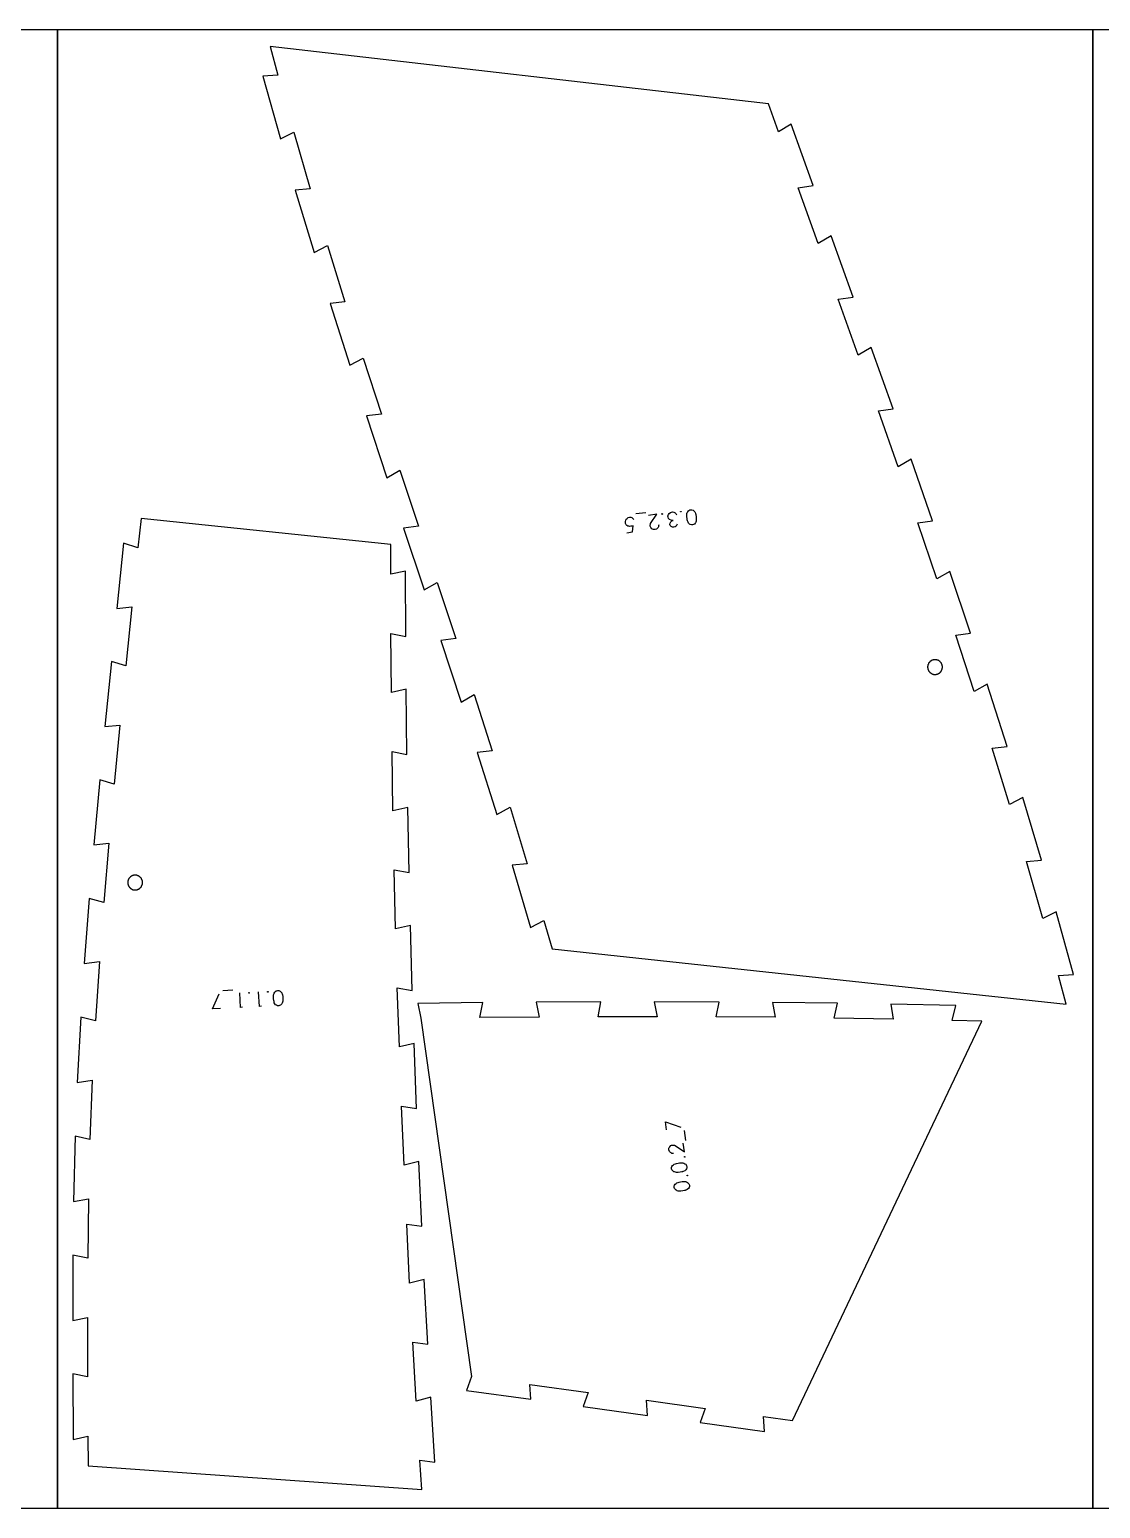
# Model space of a CAD drawing. Header units: millimetres. Extents: x 0 to 7990, y -3000 to -2000.
# Drawn here: x 4181 to 4905, y -3000 to -2000 of the extents above; entities that cross this region are included whole.
import ezdxf

# ---------------------------------------------------------------- set-up
doc = ezdxf.new("R2010")
doc.units = ezdxf.units.MM
doc.header["$MEASUREMENT"] = 0
for name, color, linetype, true_color in [('Default', 18, 'Continuous', 0x000000), ('nest$l_engrave_text', 5, 'Continuous', 0x0000ff), ('nest$l_inner_cut', 3, 'Continuous', 0x00ff00), ('nest$l_outer_cut', 1, 'Continuous', 0xff0000)]:
    doc.layers.add(name, color=color, linetype=linetype, true_color=true_color)

msp = doc.modelspace()

# ---------------------------------------------------------------- linework, layer by layer
at = {"layer": 'Default'}
for points in [[(3500, -3000), (3500, -2000), (4200, -2000), (4200, -3000)], [(4200, -3000), (4200, -2000), (4900, -2000), (4900, -3000)], [(4900, -3000), (4900, -2000), (5600, -2000), (5600, -3000)]]:
    msp.add_lwpolyline(points, close=True, dxfattribs=at)
at = {"layer": 'nest$l_engrave_text'}
for points in [[(4585, -2340.2), (4588.7, -2339.7), (4589.1, -2335.5), (4588.5, -2335.7), (4587.6, -2335.9), (4586.8, -2336), (4586.2, -2335.9), (4585.5, -2335.7), (4585, -2335.4), (4584.5, -2334.9), (4584.1, -2334.1), (4584, -2333.4), (4584, -2332.6), (4584.2, -2331.8), (4584.5, -2331.1), (4585.1, -2330.5), (4585.8, -2330), (4586.6, -2329.7), (4587.5, -2329.8), (4588.3, -2330), (4589, -2330.5), (4589.3, -2330.9), (4589.6, -2331.2), (4589.7, -2331.3)], [(4597.8, -2326.7), (4591.1, -2327.5)], [(4606.5, -2335), (4606.4, -2335.5), (4606.3, -2336.2), (4606, -2336.7), (4605.7, -2337.2), (4604.9, -2337.8), (4604, -2338.1), (4603.4, -2338.1), (4602.9, -2338.1), (4602.3, -2337.9), (4601.8, -2337.6), (4601.1, -2336.8), (4600.8, -2336.2), (4600.7, -2335.8), (4600.7, -2334.8), (4600.8, -2334.5), (4600.8, -2334.3), (4601, -2333.9), (4605.3, -2327.7), (4599.6, -2328.5)], [(4619, -2334.4), (4618.6, -2335.3), (4618.2, -2335.8), (4617.5, -2336.3), (4616.7, -2336.5), (4615.8, -2336.5), (4614.9, -2336.1), (4614.3, -2335.4), (4614, -2334.6), (4614.1, -2333.7), (4614.6, -2332.9), (4615.3, -2332.3), (4616.2, -2332), (4614.8, -2331.8), (4613.7, -2331.3), (4613.1, -2330.7), (4612.8, -2329.8), (4612.7, -2329.1), (4612.8, -2328.4), (4613.1, -2327.8), (4613.5, -2327.3), (4614.5, -2326.6), (4615.9, -2326.2), (4616.7, -2326.3), (4617.5, -2326.7), (4618, -2327.2), (4618.6, -2328.1)], [(4318.5, -2649.6), (4311.8, -2650)], [(4310.2, -2661.9), (4304.6, -2662.2), (4309.3, -2652.1)], [(4325.1, -2661.1), (4323.7, -2661.2), (4323.1, -2651.4)], [(4337.8, -2660.4), (4336.4, -2660.5), (4335.9, -2650.7)], [(4611.8, -2744), (4611, -2738.5), (4621.4, -2742.2)], [(4624.7, -2751.3), (4623.8, -2744.5)], [(4616.5, -2760.1), (4616, -2760), (4615.3, -2759.9), (4614.8, -2759.6), (4614.4, -2759.3), (4613.8, -2758.6), (4613.4, -2757.6), (4613.4, -2757.1), (4613.4, -2756.5), (4613.6, -2756), (4613.9, -2755.5), (4614.7, -2754.7), (4615.2, -2754.4), (4615.7, -2754.3), (4616.7, -2754.3), (4617, -2754.4), (4617.1, -2754.4), (4617.5, -2754.6), (4623.8, -2758.8), (4623, -2753)]]:
    msp.add_lwpolyline(points, dxfattribs=at)
for points in [[(4608.8, -2327.8), (4608.7, -2327.7), (4608.6, -2327.6), (4608.6, -2327.4), (4608.8, -2327.3), (4609, -2327.4), (4609, -2327.5), (4609, -2327.7)], [(4621.5, -2326.2), (4621.3, -2326.2), (4621.3, -2326), (4621.3, -2325.9), (4621.5, -2325.8), (4621.6, -2325.8), (4621.7, -2326), (4621.7, -2326.1)], [(4629.7, -2325), (4630.3, -2325.4), (4630.9, -2326.1), (4631.3, -2327.1), (4631.4, -2327.2), (4631.4, -2327.4), (4631.5, -2327.7), (4631.6, -2328.1), (4631.8, -2329.3), (4631.9, -2330.6), (4631.9, -2331.1), (4631.9, -2331.4), (4631.9, -2331.7), (4631.9, -2331.8), (4631.8, -2332.4), (4631.6, -2333), (4631.4, -2333.5), (4631.2, -2333.8), (4630.7, -2334.4), (4630.1, -2334.7), (4629.4, -2334.9), (4628.6, -2335), (4627.8, -2334.7), (4627.2, -2334.4), (4626.7, -2333.7), (4626.3, -2333.1), (4626, -2332.3), (4625.8, -2331.6), (4625.6, -2330.5), (4625.5, -2329.5), (4625.5, -2328.7), (4625.5, -2327.9), (4625.5, -2327.3), (4625.7, -2326.6), (4626.1, -2326), (4626.5, -2325.5), (4626.9, -2325.1), (4627.5, -2324.8), (4628.1, -2324.7), (4628.9, -2324.7)], [(4350.4, -2650.2), (4351, -2650.7), (4351.6, -2651.4), (4351.9, -2652.4), (4352, -2652.5), (4352, -2652.7), (4352.1, -2653), (4352.2, -2653.4), (4352.3, -2654.7), (4352.3, -2655.9), (4352.2, -2656.4), (4352.2, -2656.8), (4352.2, -2657), (4352.2, -2657.1), (4352, -2657.7), (4351.8, -2658.3), (4351.5, -2658.8), (4351.4, -2659.1), (4350.8, -2659.6), (4350.1, -2659.9), (4349.5, -2660.1), (4348.6, -2660.1), (4347.9, -2659.8), (4347.4, -2659.4), (4346.8, -2658.7), (4346.5, -2658.1), (4346.3, -2657.2), (4346.1, -2656.5), (4346, -2655.5), (4345.9, -2654.5), (4345.9, -2653.6), (4346, -2652.8), (4346.1, -2652.2), (4346.4, -2651.5), (4346.8, -2650.9), (4347.3, -2650.4), (4347.7, -2650.1), (4348.3, -2649.9), (4348.9, -2649.8), (4349.6, -2649.8)], [(4329.5, -2651.5), (4329.3, -2651.5), (4329.2, -2651.3), (4329.3, -2651.1), (4329.4, -2651.1), (4329.6, -2651.1), (4329.7, -2651.3), (4329.6, -2651.5)], [(4342.2, -2650.9), (4342, -2650.8), (4342, -2650.6), (4342, -2650.5), (4342.2, -2650.4), (4342.4, -2650.5), (4342.4, -2650.6), (4342.4, -2650.8)], [(4625.2, -2770.4), (4624.8, -2771.1), (4624.1, -2771.7), (4623.1, -2772.1), (4623, -2772.2), (4622.8, -2772.2), (4622.5, -2772.3), (4622.1, -2772.4), (4620.9, -2772.7), (4619.6, -2772.8), (4619.1, -2772.8), (4618.8, -2772.8), (4618.5, -2772.8), (4618.4, -2772.8), (4617.8, -2772.7), (4617.2, -2772.5), (4616.7, -2772.3), (4616.4, -2772.2), (4615.8, -2771.6), (4615.4, -2771), (4615.2, -2770.3), (4615.2, -2769.5), (4615.4, -2768.8), (4615.8, -2768.2), (4616.4, -2767.6), (4617, -2767.3), (4617.8, -2766.9), (4618.5, -2766.7), (4619.6, -2766.5), (4620.5, -2766.3), (4621.4, -2766.3), (4622.2, -2766.3), (4622.8, -2766.4), (4623.5, -2766.6), (4624.1, -2766.9), (4624.7, -2767.3), (4625, -2767.7), (4625.3, -2768.3), (4625.5, -2768.9), (4625.5, -2769.6)], [(4623.8, -2762.3), (4623.8, -2762.2), (4624, -2762.1), (4624.2, -2762.1), (4624.3, -2762.3), (4624.2, -2762.4), (4624.1, -2762.5), (4623.9, -2762.5)], [(4627, -2783.1), (4626.5, -2783.7), (4625.8, -2784.3), (4624.9, -2784.8), (4624.8, -2784.8), (4624.6, -2784.9), (4624.3, -2785), (4623.9, -2785.1), (4622.7, -2785.3), (4621.4, -2785.4), (4620.9, -2785.4), (4620.6, -2785.4), (4620.3, -2785.4), (4620.2, -2785.4), (4619.6, -2785.4), (4619, -2785.2), (4618.5, -2784.9), (4618.2, -2784.8), (4617.6, -2784.2), (4617.2, -2783.7), (4617, -2783), (4617, -2782.2), (4617.2, -2781.4), (4617.5, -2780.8), (4618.2, -2780.2), (4618.8, -2779.9), (4619.6, -2779.5), (4620.3, -2779.3), (4621.3, -2779.1), (4622.3, -2779), (4623.1, -2778.9), (4624, -2778.9), (4624.6, -2779), (4625.3, -2779.2), (4625.9, -2779.6), (4626.4, -2780), (4626.8, -2780.4), (4627.1, -2780.9), (4627.3, -2781.5), (4627.2, -2782.3)], [(4625.6, -2775), (4625.6, -2774.8), (4625.8, -2774.7), (4625.9, -2774.7), (4626, -2774.9), (4626, -2775.1), (4625.8, -2775.2), (4625.7, -2775.1)]]:
    msp.add_lwpolyline(points, close=True, dxfattribs=at)
at = {"layer": 'nest$l_inner_cut'}
for points in [[(4788.4, -2431.7), (4788.4, -2431.8), (4788.4, -2432), (4788.5, -2432.2), (4788.5, -2432.3), (4788.5, -2432.5), (4788.6, -2432.7), (4788.7, -2432.8), (4788.7, -2433), (4788.8, -2433.2), (4788.9, -2433.3), (4788.9, -2433.5), (4789, -2433.6), (4789.1, -2433.8), (4789.2, -2433.9), (4789.3, -2434.1), (4789.4, -2434.2), (4789.5, -2434.3), (4789.7, -2434.5), (4789.8, -2434.6), (4789.9, -2434.7), (4790, -2434.8), (4790.2, -2434.9), (4790.3, -2435), (4790.4, -2435.1), (4790.6, -2435.2), (4790.7, -2435.3), (4790.9, -2435.4), (4791, -2435.5), (4791.2, -2435.6), (4791.3, -2435.6), (4791.5, -2435.7), (4791.7, -2435.8), (4791.8, -2435.8), (4792, -2435.9), (4792.2, -2435.9), (4792.3, -2436), (4792.5, -2436), (4792.7, -2436), (4792.9, -2436), (4793, -2436), (4793.2, -2436.1), (4793.4, -2436.1), (4793.5, -2436.1), (4793.7, -2436), (4793.9, -2436), (4794.1, -2436), (4794.2, -2436), (4794.4, -2435.9), (4794.6, -2435.9), (4794.7, -2435.9), (4794.9, -2435.8), (4795.1, -2435.7), (4795.2, -2435.7), (4795.4, -2435.6), (4795.5, -2435.5), (4795.7, -2435.5), (4795.9, -2435.4), (4796, -2435.3), (4796.1, -2435.2), (4796.3, -2435.1), (4796.4, -2435), (4796.6, -2434.9), (4796.7, -2434.8), (4796.8, -2434.6), (4796.9, -2434.5), (4797.1, -2434.4), (4797.2, -2434.3), (4797.3, -2434.1), (4797.4, -2434), (4797.5, -2433.8), (4797.6, -2433.7), (4797.7, -2433.5), (4797.7, -2433.4), (4797.8, -2433.2), (4797.9, -2433.1), (4798, -2432.9), (4798, -2432.8), (4798.1, -2432.6), (4798.1, -2432.4), (4798.2, -2432.3), (4798.2, -2432.1), (4798.2, -2431.9), (4798.3, -2431.7), (4798.3, -2431.6), (4798.3, -2431.4), (4798.3, -2431.2), (4798.3, -2431.1), (4798.3, -2430.9), (4798.3, -2430.7), (4798.3, -2430.5), (4798.3, -2430.4), (4798.2, -2430.2), (4798.2, -2430), (4798.2, -2429.8), (4798.1, -2429.7), (4798.1, -2429.5), (4798, -2429.4), (4798, -2429.2), (4797.9, -2429), (4797.8, -2428.9), (4797.7, -2428.7), (4797.7, -2428.6), (4797.6, -2428.4), (4797.5, -2428.3), (4797.4, -2428.1), (4797.3, -2428), (4797.2, -2427.9), (4797.1, -2427.7), (4796.9, -2427.6), (4796.8, -2427.5), (4796.7, -2427.4), (4796.6, -2427.2), (4796.4, -2427.1), (4796.3, -2427), (4796.1, -2426.9), (4796, -2426.8), (4795.8, -2426.7), (4795.7, -2426.7), (4795.5, -2426.6), (4795.4, -2426.5), (4795.2, -2426.4), (4795.1, -2426.4), (4794.9, -2426.3), (4794.7, -2426.3), (4794.6, -2426.2), (4794.4, -2426.2), (4794.2, -2426.1), (4794.1, -2426.1), (4793.9, -2426.1), (4793.7, -2426.1), (4793.5, -2426.1), (4793.4, -2426.1), (4793.2, -2426.1), (4793, -2426.1), (4792.8, -2426.1), (4792.7, -2426.1), (4792.5, -2426.1), (4792.3, -2426.2), (4792.2, -2426.2), (4792, -2426.2), (4791.8, -2426.3), (4791.7, -2426.3), (4791.5, -2426.4), (4791.3, -2426.5), (4791.2, -2426.5), (4791, -2426.6), (4790.9, -2426.7), (4790.7, -2426.8), (4790.6, -2426.9), (4790.4, -2427), (4790.3, -2427.1), (4790.2, -2427.2), (4790, -2427.3), (4789.9, -2427.4), (4789.8, -2427.5), (4789.7, -2427.7), (4789.5, -2427.8), (4789.4, -2427.9), (4789.3, -2428.1), (4789.2, -2428.2), (4789.1, -2428.3), (4789, -2428.5), (4788.9, -2428.6), (4788.9, -2428.8), (4788.8, -2429), (4788.7, -2429.1), (4788.7, -2429.3), (4788.6, -2429.4), (4788.5, -2429.6), (4788.5, -2429.8), (4788.4, -2429.9), (4788.4, -2430.1), (4788.4, -2430.3), (4788.4, -2430.5), (4788.3, -2430.6), (4788.3, -2430.8), (4788.3, -2431), (4788.3, -2431.1), (4788.3, -2431.3), (4788.3, -2431.5)], [(4247.4, -2577), (4247.4, -2577.2), (4247.4, -2577.4), (4247.5, -2577.6), (4247.5, -2577.7), (4247.5, -2577.9), (4247.6, -2578.1), (4247.6, -2578.2), (4247.7, -2578.4), (4247.7, -2578.6), (4247.8, -2578.7), (4247.9, -2578.9), (4247.9, -2579), (4248, -2579.2), (4248.1, -2579.3), (4248.2, -2579.5), (4248.3, -2579.6), (4248.4, -2579.8), (4248.5, -2579.9), (4248.6, -2580), (4248.7, -2580.2), (4248.9, -2580.3), (4249, -2580.4), (4249.1, -2580.5), (4249.2, -2580.7), (4249.4, -2580.8), (4249.5, -2580.9), (4249.7, -2581), (4249.8, -2581.1), (4250, -2581.1), (4250.1, -2581.2), (4250.3, -2581.3), (4250.4, -2581.4), (4250.6, -2581.4), (4250.7, -2581.5), (4250.9, -2581.6), (4251.1, -2581.6), (4251.2, -2581.6), (4251.4, -2581.7), (4251.6, -2581.7), (4251.8, -2581.7), (4251.9, -2581.8), (4252.1, -2581.8), (4252.3, -2581.8), (4252.4, -2581.8), (4252.6, -2581.8), (4252.8, -2581.8), (4253, -2581.8), (4253.1, -2581.7), (4253.3, -2581.7), (4253.5, -2581.7), (4253.6, -2581.6), (4253.8, -2581.6), (4254, -2581.5), (4254.1, -2581.5), (4254.3, -2581.4), (4254.5, -2581.3), (4254.6, -2581.3), (4254.8, -2581.2), (4254.9, -2581.1), (4255.1, -2581), (4255.2, -2580.9), (4255.4, -2580.8), (4255.5, -2580.7), (4255.6, -2580.6), (4255.8, -2580.5), (4255.9, -2580.4), (4256, -2580.2), (4256.1, -2580.1), (4256.2, -2580), (4256.4, -2579.8), (4256.5, -2579.7), (4256.6, -2579.6), (4256.7, -2579.4), (4256.7, -2579.3), (4256.8, -2579.1), (4256.9, -2579), (4257, -2578.8), (4257, -2578.6), (4257.1, -2578.5), (4257.2, -2578.3), (4257.2, -2578.2), (4257.3, -2578), (4257.3, -2577.8), (4257.3, -2577.6), (4257.4, -2577.5), (4257.4, -2577.3), (4257.4, -2577.1), (4257.4, -2577), (4257.4, -2576.8), (4257.4, -2576.6), (4257.4, -2576.4), (4257.4, -2576.3), (4257.4, -2576.1), (4257.3, -2575.9), (4257.3, -2575.7), (4257.3, -2575.6), (4257.2, -2575.4), (4257.2, -2575.2), (4257.1, -2575.1), (4257, -2574.9), (4257, -2574.8), (4256.9, -2574.6), (4256.8, -2574.4), (4256.7, -2574.3), (4256.7, -2574.1), (4256.6, -2574), (4256.5, -2573.9), (4256.4, -2573.7), (4256.2, -2573.6), (4256.1, -2573.5), (4256, -2573.3), (4255.9, -2573.2), (4255.8, -2573.1), (4255.6, -2573), (4255.5, -2572.9), (4255.4, -2572.8), (4255.2, -2572.7), (4255.1, -2572.6), (4254.9, -2572.5), (4254.8, -2572.4), (4254.6, -2572.3), (4254.5, -2572.2), (4254.3, -2572.2), (4254.1, -2572.1), (4254, -2572), (4253.8, -2572), (4253.6, -2571.9), (4253.5, -2571.9), (4253.3, -2571.9), (4253.1, -2571.8), (4253, -2571.8), (4252.8, -2571.8), (4252.6, -2571.8), (4252.4, -2571.8), (4252.3, -2571.8), (4252.1, -2571.8), (4251.9, -2571.8), (4251.8, -2571.8), (4251.6, -2571.9), (4251.4, -2571.9), (4251.2, -2571.9), (4251.1, -2572), (4250.9, -2572), (4250.7, -2572.1), (4250.6, -2572.1), (4250.4, -2572.2), (4250.3, -2572.3), (4250.1, -2572.3), (4250, -2572.4), (4249.8, -2572.5), (4249.7, -2572.6), (4249.5, -2572.7), (4249.4, -2572.8), (4249.2, -2572.9), (4249.1, -2573), (4249, -2573.1), (4248.9, -2573.3), (4248.7, -2573.4), (4248.6, -2573.5), (4248.5, -2573.7), (4248.4, -2573.8), (4248.3, -2573.9), (4248.2, -2574.1), (4248.1, -2574.2), (4248, -2574.4), (4247.9, -2574.5), (4247.9, -2574.7), (4247.8, -2574.8), (4247.7, -2575), (4247.7, -2575.2), (4247.6, -2575.3), (4247.6, -2575.5), (4247.5, -2575.7), (4247.5, -2575.8), (4247.5, -2576), (4247.4, -2576.2), (4247.4, -2576.4), (4247.4, -2576.5), (4247.4, -2576.7), (4247.4, -2576.9)]]:
    msp.add_lwpolyline(points, close=True, dxfattribs=at)
at = {"layer": 'nest$l_outer_cut'}
for points in [[(4343.7, -2011.5), (4348.9, -2030.8), (4338.7, -2031.6), (4350.6, -2073.9), (4359.7, -2069.3), (4370.8, -2107.6), (4360.7, -2108.6), (4373.4, -2150.7), (4382.4, -2145.9), (4394.3, -2184), (4384.2, -2185.2), (4397.6, -2227), (4406.5, -2222.1), (4418.9, -2260.1), (4408.8, -2261.3), (4422.5, -2303), (4431.4, -2298), (4444, -2335.9), (4433.9, -2337.2), (4447.8, -2378.9), (4456.6, -2373.8), (4469.2, -2411.8), (4459.1, -2413), (4472.8, -2454.8), (4481.7, -2449.7), (4493.9, -2487.8), (4483.8, -2488.9), (4497, -2530.8), (4505.9, -2525.9), (4517.6, -2564.1), (4507.4, -2565), (4519.8, -2607.2), (4528.8, -2602.5), (4534.3, -2621.7), (4881.9, -2659.1), (4876.8, -2639.7), (4887, -2639), (4875.3, -2596.5), (4866.2, -2601.1), (4855.2, -2562.5), (4865.3, -2561.6), (4852.7, -2519.3), (4843.7, -2524.1), (4831.9, -2485.8), (4842, -2484.7), (4828.6, -2442.7), (4819.7, -2447.6), (4807.3, -2409.5), (4817.4, -2408.2), (4803.4, -2366.4), (4794.6, -2371.5), (4781.6, -2333.5), (4791.7, -2332.1), (4777.1, -2290.5), (4768.4, -2295.7), (4755, -2257.9), (4765.1, -2256.4), (4750.2, -2214.9), (4741.4, -2220.2), (4727.9, -2182.4), (4737.9, -2180.9), (4723, -2139.5), (4714.3, -2144.7), (4700.8, -2107), (4710.9, -2105.5), (4696.1, -2064), (4687.4, -2069.2), (4680.7, -2050.3)], [(4446.2, -2987.2), (4444.9, -2967.3), (4455, -2968.7), (4452.3, -2924.8), (4442.5, -2927.4), (4440.2, -2887.5), (4450.3, -2889), (4447.9, -2845.1), (4438, -2847.6), (4436.1, -2807.7), (4446.2, -2809.2), (4444.2, -2765.3), (4434.3, -2767.8), (4432.6, -2727.9), (4442.7, -2729.5), (4441, -2685.6), (4431.1, -2687.9), (4429.7, -2648), (4439.8, -2649.7), (4438.5, -2605.8), (4428.5, -2608), (4427.5, -2568.1), (4437.6, -2569.9), (4436.7, -2526), (4426.7, -2528.2), (4426.1, -2488.2), (4436.1, -2490.1), (4435.6, -2446.1), (4425.7, -2448.2), (4425.4, -2408.3), (4435.4, -2410.3), (4435.3, -2366.3), (4425.3, -2368.3), (4425.3, -2348.3), (4256.4, -2330.5), (4254.3, -2350.5), (4244.6, -2347.4), (4240, -2391.4), (4250.2, -2390.4), (4246.1, -2430.3), (4236.3, -2427.3), (4232, -2471.3), (4242.1, -2470.3), (4238.3, -2510.2), (4228.5, -2507.3), (4224.5, -2551.3), (4234.6, -2550.2), (4231.2, -2590.2), (4221.4, -2587.5), (4218, -2631.5), (4228.2, -2630.2), (4225.5, -2670.3), (4215.6, -2667.8), (4213.3, -2711.9), (4223.4, -2710.4), (4221.8, -2750.5), (4211.8, -2748.2), (4210.8, -2792.4), (4220.8, -2790.6), (4220.3, -2830.8), (4210.3, -2828.7), (4210.2, -2872.9), (4220.2, -2870.9), (4220.2, -2911.1), (4210.2, -2909.1), (4210.5, -2953.3), (4220.5, -2951.2), (4220.6, -2971.3)], [(4825, -2670.5), (4805, -2670), (4807.3, -2660), (4763.4, -2659), (4765.1, -2669.1), (4725.2, -2668.4), (4727.3, -2658.4), (4683.4, -2657.9), (4685.3, -2667.9), (4645.3, -2667.6), (4647.4, -2657.6), (4603.5, -2657.5), (4605.4, -2667.5), (4565.5, -2667.5), (4567.4, -2657.5), (4523.5, -2657.7), (4525.6, -2667.7), (4485.6, -2668), (4487.5, -2658), (4443.6, -2658.5), (4445.7, -2668.5), (4479.8, -2910.7), (4476.4, -2920.3), (4519.9, -2926.2), (4519.3, -2916.1), (4558.8, -2921.5), (4555.4, -2931.1), (4598.9, -2937.1), (4598.3, -2926.9), (4637.8, -2932.4), (4634.4, -2942), (4677.9, -2948), (4677.3, -2937.8), (4697, -2940.6)]]:
    msp.add_lwpolyline(points, close=True, dxfattribs=at)

doc.saveas('drawing.dxf')
